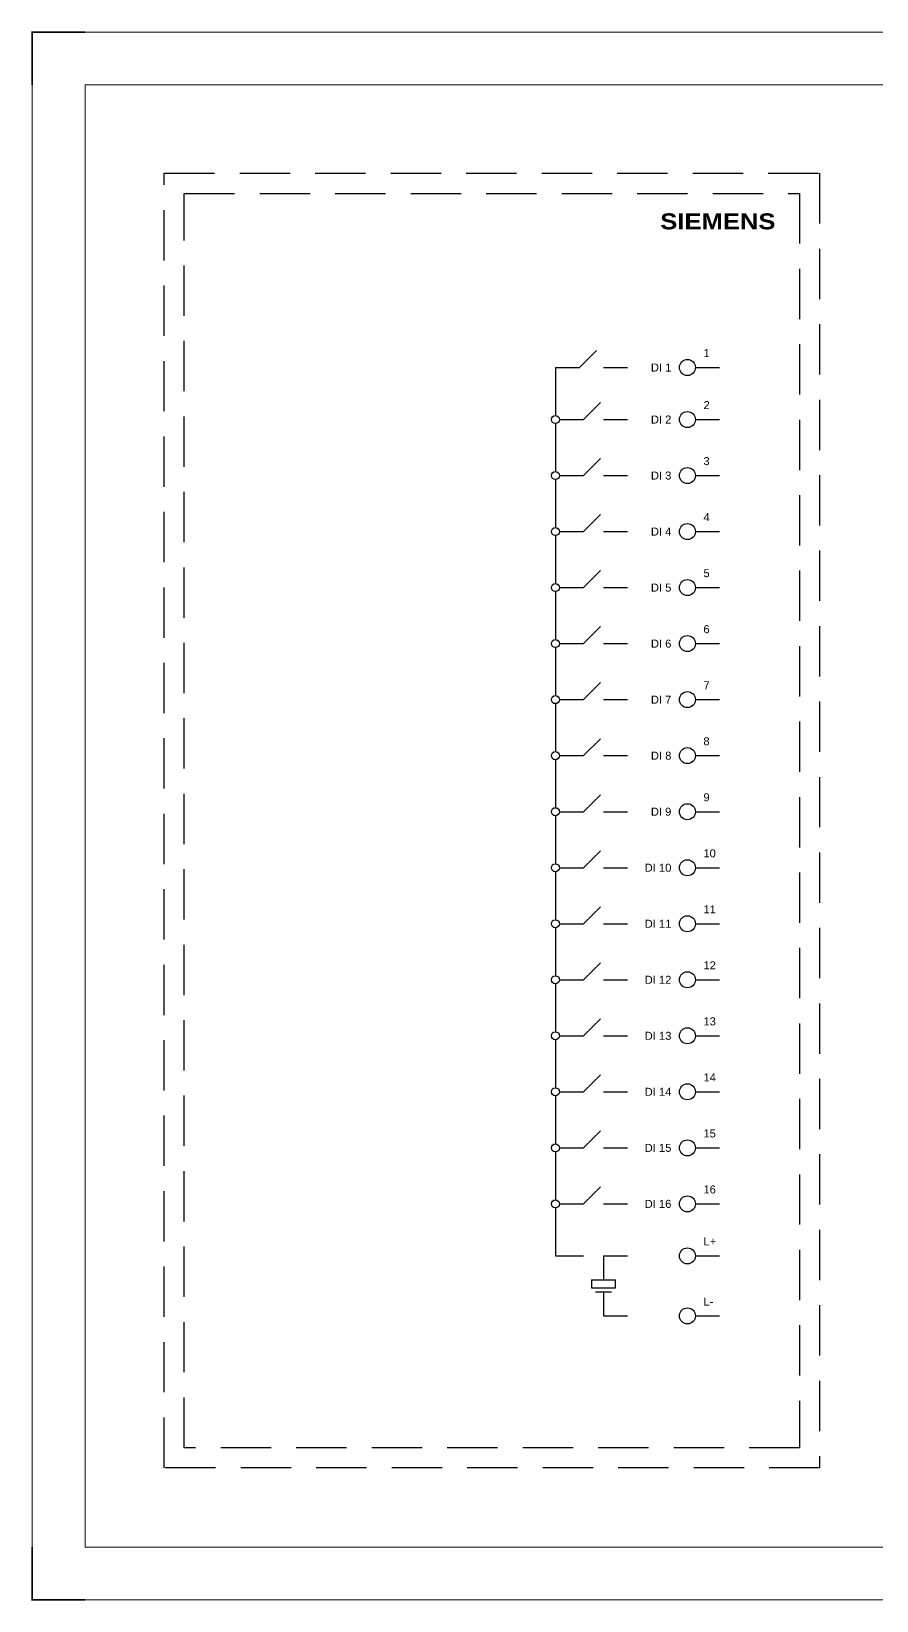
# Model space of a CAD drawing. Header units: centimetres. Extents: x 61 to 574780, y 25 to 618721.
# Drawn here: x 61 to 53376, y 311821 to 410857 of the extents above; entities that cross this region are included whole.
import ezdxf
from ezdxf.enums import TextEntityAlignment as Align

# ---------------------------------------------------------------- set-up
doc = ezdxf.new("R2010")
doc.units = ezdxf.units.CM
doc.header["$LTSCALE"] = 25.4
doc.linetypes.add('HIDDEN', pattern=[0.375, 0.25, -0.125])
doc.layers.add('Etiket-Line-L', color=7, linetype='Continuous')
doc.layers.add('EtIket-Line-S', color=2, linetype='Continuous')
doc.styles.add('Bold', font='Arial Black.ttf', dxfattribs={"height": 25.4})
doc.styles.get("Standard").update_dxf_attribs({"font": 'Arial.ttf', "height": 25.4})

# ---------------------------------------------------------------- blocks, each defined once
blk = doc.blocks.new('x5 Out Line')
at = {"const_width": 0.3}
for points in [[(9.65, 286.71), (0, 286.71), (0, 277.06)], [(0, 9.65), (0, 0), (9.65, 0)]]:
    blk.add_lwpolyline(points, dxfattribs=at)
at = {"lineweight": 15}
blk.add_lwpolyline([(395.8, 9.65), (395.8, 277.06), (9.65, 277.06), (9.65, 9.65)], close=True, dxfattribs=at)
at = {"layer": 'EtIket-Line-S', "lineweight": 9, "ltscale": 0.5}
blk.add_lwpolyline([(0, 0), (405.45, 0), (405.45, 286.71), (0, 286.71)], close=True, dxfattribs=at)

msp = doc.modelspace()

# ---------------------------------------------------------------- linework, layer by layer
at = {"ltscale": 500}
for p, q in [((34629, 389644), (35701, 390716)), ((33114, 389644), (34629, 389644)), ((33114, 389644), (33114, 386614)), ((36144, 389644), (37660, 389644)), ((34882, 386361), (35953, 387433)), ((33366, 386361), (34882, 386361)), ((36144, 386361), (37660, 386361)), ((33114, 386109), (33114, 383078)), ((34882, 382825), (35953, 383897)), ((33114, 382573), (33114, 379542)), ((33366, 382825), (34882, 382825)), ((36144, 382825), (37660, 382825)), ((34882, 379290), (35953, 380361)), ((33114, 379037), (33114, 376006)), ((33366, 379290), (34882, 379290)), ((36144, 379290), (37660, 379290)), ((34882, 375754), (35953, 376825)), ((33114, 375501), (33114, 372471)), ((33366, 375754), (34882, 375754)), ((36144, 375754), (37660, 375754)), ((34882, 372218), (35953, 373290)), ((33114, 371966), (33114, 368935)), ((33366, 372218), (34882, 372218)), ((36144, 372218), (37660, 372218)), ((34882, 368682), (35953, 369754)), ((33114, 368430), (33114, 365399)), ((33366, 368682), (34882, 368682)), ((36144, 368682), (37660, 368682)), ((34882, 365147), (35953, 366218)), ((33114, 364894), (33114, 361863)), ((33366, 365147), (34882, 365147)), ((36144, 365147), (37660, 365147)), ((34882, 361611), (35953, 362682)), ((33366, 361611), (34882, 361611)), ((36144, 361611), (37660, 361611)), ((33114, 361358), (33114, 358328)), ((34882, 358075), (35953, 359146)), ((33114, 357822), (33114, 354792)), ((33366, 358075), (34882, 358075)), ((36144, 358075), (37660, 358075)), ((34882, 354539), (35953, 355611)), ((33114, 354287), (33114, 351256)), ((33366, 354539), (34882, 354539)), ((36144, 354539), (37660, 354539)), ((34882, 351003), (35953, 352075)), ((33114, 350751), (33114, 347720)), ((33366, 351003), (34882, 351003)), ((36144, 351003), (37660, 351003)), ((34882, 347468), (35953, 348539)), ((33114, 347215), (33114, 344184)), ((33366, 347468), (34882, 347468)), ((36144, 347468), (37660, 347468)), ((34882, 343932), (35953, 345003)), ((33114, 343679), (33114, 340649)), ((33366, 343932), (34882, 343932)), ((36144, 343932), (37660, 343932)), ((34882, 340396), (35953, 341468)), ((33114, 340144), (33114, 337113)), ((33366, 340396), (34882, 340396)), ((36144, 340396), (37660, 340396)), ((34882, 336860), (35953, 337932)), ((33366, 336860), (34882, 336860)), ((36144, 336860), (37660, 336860)), ((33114, 336608), (33114, 333577)), ((33114, 333577), (34882, 333577)), ((36144, 333577), (37660, 333577)), ((36144, 333577), (36144, 332062)), ((35387, 332062), (36902, 332062)), ((35387, 332062), (35387, 331562)), ((36902, 331562), (36902, 332062)), ((35387, 331562), (36902, 331562)), ((35639, 331304), (36650, 331304)), ((36144, 331304), (36144, 329789)), ((36144, 329789), (37660, 329789))]:
    msp.add_line(p, q, dxfattribs=at)
at = {"color": 6, "ltscale": 500}
for p, q in [((41946, 389644), (43462, 389644)), ((41946, 386361), (43462, 386361)), ((41946, 382825), (43462, 382825)), ((41946, 379290), (43462, 379290)), ((41946, 375754), (43462, 375754)), ((41946, 372218), (43462, 372218)), ((41946, 368682), (43462, 368682)), ((41946, 365147), (43462, 365147)), ((41946, 361611), (43462, 361611)), ((41946, 358075), (43462, 358075)), ((41946, 354539), (43462, 354539)), ((41946, 351003), (43462, 351003)), ((41946, 347468), (43462, 347468)), ((41946, 343932), (43462, 343932)), ((41946, 340396), (43462, 340396)), ((41946, 336860), (43462, 336860)), ((41946, 333577), (43462, 333577)), ((41946, 329789), (43462, 329789))]:
    msp.add_line(p, q, dxfattribs=at)
at = {"linetype": 'HIDDEN', "ltscale": 500}
msp.add_lwpolyline([(8443, 401899), (49776, 401899), (49776, 320204), (8443, 320204)], close=True, dxfattribs=at)
at = {"color": 6, "linetype": 'HIDDEN', "ltscale": 500}
msp.add_lwpolyline([(9706, 400636), (48513, 400636), (48513, 321467), (9706, 321467)], close=True, dxfattribs=at)
at = {"color": 6, "ltscale": 500}
for centre in [(41441, 389644), (41441, 386361), (41441, 382825), (41441, 379290), (41441, 375754), (41441, 372218), (41441, 368682), (41441, 365147), (41441, 361611), (41441, 358075), (41441, 354539), (41441, 351003), (41441, 347468), (41441, 343932), (41441, 340396), (41441, 336860), (41441, 333577), (41441, 329789)]:
    msp.add_circle(centre, 505, dxfattribs=at)
at = {"ltscale": 500}
for centre in [(33114, 386361), (33114, 382825), (33114, 379290), (33114, 375754), (33114, 372218), (33114, 368682), (33114, 365147), (33114, 361611), (33114, 358075), (33114, 354539), (33114, 351003), (33114, 347468), (33114, 343932), (33114, 340396), (33114, 336860)]:
    msp.add_circle(centre, 253, dxfattribs=at)

# ---------------------------------------------------------------- block references
at = {"layer": 'Etiket-Line-L', "lineweight": 0, "xscale": 345.057685819875, "yscale": 345.057685819875, "zscale": 345.057685819875}
msp.add_blockref('x5 Out Line', (112, 311873), dxfattribs=at)

# ---------------------------------------------------------------- texts
at = {"ltscale": 500, "style": 'Bold'}
msp.add_text('SIEMENS', height=1010.2, dxfattribs=at).set_placement((46998, 399373), align=Align.TOP_RIGHT)
at = {"ltscale": 500}
for s, height, p in [('1', 505, (42452, 390150)), ('2', 505, (42452, 386866)), ('3', 505, (42452, 383331)), ('4', 505, (42452, 379795)), ('5', 505, (42452, 376259)), ('6', 505, (42452, 372723)), ('7', 505, (42452, 369187)), ('8', 505, (42452, 365652)), ('9', 505, (42452, 362116)), ('10', 505.1, (42452, 358580)), ('11', 505.1, (42452, 355044)), ('12', 505.1, (42452, 351509)), ('13', 505.1, (42452, 347973)), ('14', 505.1, (42452, 344437)), ('15', 505.1, (42452, 340901)), ('16', 505.1, (42452, 337365)), ('L+', 505.1, (42452, 334082)), ('L-', 505.1, (42452, 330294))]:
    msp.add_text(s, height=height, dxfattribs=at).set_placement(p, align=Align.BOTTOM_LEFT)
for s, p in [('DI 1', (40431, 389644)), ('DI 2', (40431, 386361)), ('DI 3', (40431, 382825)), ('DI 4', (40431, 379290)), ('DI 5', (40431, 375754)), ('DI 6', (40431, 372218)), ('DI 7', (40431, 368682)), ('DI 8', (40431, 365147)), ('DI 9', (40431, 361611)), ('DI 10', (40431, 358075)), ('DI 11', (40431, 354539)), ('DI 12', (40431, 351003)), ('DI 13', (40431, 347468)), ('DI 14', (40431, 343932)), ('DI 15', (40431, 340396)), ('DI 16', (40431, 336860))]:
    msp.add_text(s, height=505.1, dxfattribs=at).set_placement(p, align=Align.MIDDLE_RIGHT)

doc.saveas('drawing.dxf')
